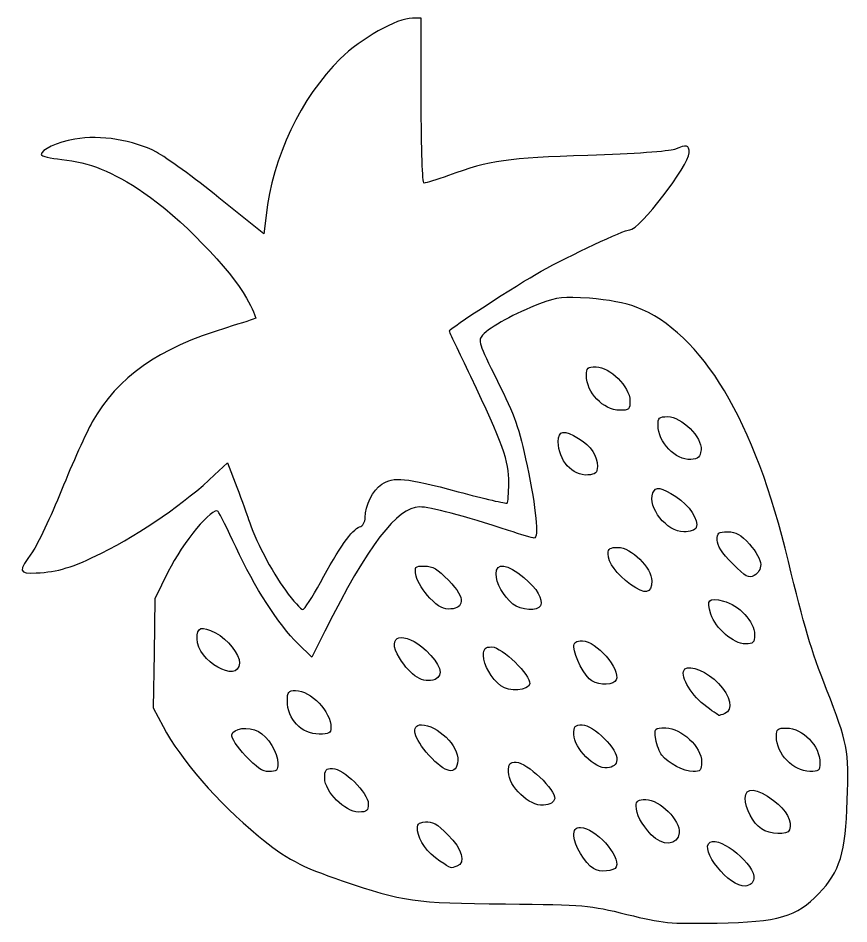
# Model space of a CAD drawing. Header units: centimetres. Extents: x -13.4 to 12.8, y -7.2 to 7.3.
# Drawn here: x -13.36 to -2.32, y -6.18 to 5.86 of the extents above; entities that cross this region are included whole.
import ezdxf

# ---------------------------------------------------------------- set-up
doc = ezdxf.new("R2010")
doc.units = ezdxf.units.CM
doc.header["$MEASUREMENT"] = 0
doc.layers.add('Layer 1', color=7, linetype='Continuous')

msp = doc.modelspace()

# ---------------------------------------------------------------- linework, layer by layer
at = {"layer": 'Layer 1'}
for points, knots in [([(-9.81272, -1.74672), (-9.99025, -1.50754), (-10.22773, -1.05084), (-10.30234, -0.80512), (-10.30234, -0.80512), (-10.31962, -0.74821), (-10.38954, -0.55545), (-10.45772, -0.37677), (-10.45772, -0.37677), (-10.45772, -0.37677), (-10.58168, -0.0519), (-10.58168, -0.0519), (-10.58168, -0.0519), (-10.58168, -0.0519), (-10.75299, -0.21478), (-10.75299, -0.21478), (-10.75299, -0.21478), (-11.13921, -0.582), (-11.7229, -0.9856), (-12.25376, -1.25251), (-12.25376, -1.25251), (-12.63188, -1.44263), (-12.83729, -1.5053), (-13.12265, -1.51764), (-13.12265, -1.51764), (-13.35875, -1.52784), (-13.36356, -1.50149), (-13.17375, -1.23718), (-13.17375, -1.23718), (-13.10447, -1.14071), (-12.93048, -0.77183), (-12.78711, -0.41745), (-12.78711, -0.41745), (-12.64374, -0.06307), (-12.45988, 0.34588), (-12.37855, 0.49133), (-12.37855, 0.49133), (-12.04771, 1.08292), (-11.50153, 1.46584), (-10.59319, 1.74303), (-10.59319, 1.74303), (-10.38831, 1.80555), (-10.21424, 1.8618), (-10.20636, 1.86802), (-10.20636, 1.86802), (-10.19848, 1.87425), (-10.25394, 1.9955), (-10.32961, 2.13747), (-10.32961, 2.13747), (-10.52354, 2.50132), (-11.23324, 3.23076), (-11.69162, 3.53737), (-11.69162, 3.53737), (-12.11814, 3.82267), (-12.41173, 3.94146), (-12.78471, 3.97968), (-12.78471, 3.97968), (-12.93383, 3.99496), (-13.05584, 4.02308), (-13.05584, 4.04218), (-13.05584, 4.04218), (-13.05584, 4.11236), (-12.8535, 4.2063), (-12.60991, 4.24921), (-12.60991, 4.24921), (-12.26993, 4.3091), (-11.83131, 4.23902), (-11.52533, 4.07594), (-11.52533, 4.07594), (-11.39739, 4.00775), (-11.02357, 3.7356), (-10.69462, 3.47116), (-10.69462, 3.47116), (-10.69462, 3.47116), (-10.09653, 2.99036), (-10.09653, 2.99036), (-10.09653, 2.99036), (-10.09653, 2.99036), (-10.069, 3.23567), (-10.069, 3.23567), (-10.069, 3.23567), (-9.98217, 4.0095), (-9.6071, 4.80067), (-9.08199, 5.31769), (-9.08199, 5.31769), (-8.81117, 5.58434), (-8.32599, 5.85853), (-8.12499, 5.85853), (-8.12499, 5.85853), (-8.12499, 5.85853), (-8.00638, 5.85853), (-8.00638, 5.85853), (-8.00638, 5.85853), (-8.00638, 5.85853), (-8.00638, 4.76172), (-8.00638, 4.76172), (-8.00638, 4.76172), (-8.00638, 4.10445), (-7.99078, 3.66491), (-7.96746, 3.66491), (-7.96746, 3.66491), (-7.94605, 3.66491), (-7.80171, 3.71063), (-7.64669, 3.76651), (-7.64669, 3.76651), (-7.08508, 3.96896), (-6.87109, 3.99978), (-5.79206, 4.03364), (-5.79206, 4.03364), (-5.18323, 4.05274), (-4.70938, 4.08575), (-4.64082, 4.11384), (-4.64082, 4.11384), (-4.47572, 4.18148), (-4.44692, 4.1743), (-4.44692, 4.06546), (-4.44692, 4.06546), (-4.44692, 3.9024), (-5.1101, 3.04407), (-5.23608, 3.04407), (-5.23608, 3.04407), (-5.30745, 3.04407), (-6.03745, 2.70225), (-6.4129, 2.49303), (-6.4129, 2.49303), (-6.73961, 2.31097), (-7.63388, 1.73054), (-7.63388, 1.70054), (-7.63388, 1.70054), (-7.63388, 1.69446), (-7.50559, 1.42155), (-7.34879, 1.09406), (-7.34879, 1.09406), (-6.92368, 0.2062), (-6.83821, -0.03276), (-6.84228, -0.32205), (-6.84228, -0.32205), (-6.84419, -0.45779), (-6.85441, -0.57751), (-6.865, -0.58809), (-6.865, -0.58809), (-6.87559, -0.59868), (-7.16954, -0.53077), (-7.51823, -0.4372), (-7.51823, -0.4372), (-8.22018, -0.24882), (-8.37249, -0.23384), (-8.53085, -0.33761), (-8.53085, -0.33761), (-8.6489, -0.41496), (-8.75139, -0.62069), (-8.75139, -0.78031), (-8.75139, -0.78031), (-8.75139, -0.84308), (-8.78074, -0.89164), (-8.82767, -0.90654), (-8.82767, -0.90654), (-8.92491, -0.9374), (-9.09893, -1.18446), (-9.34661, -1.64326), (-9.34661, -1.64326), (-9.45414, -1.84244), (-9.5598, -2.00541), (-9.58142, -2.00541), (-9.58142, -2.00541), (-9.60304, -2.00541), (-9.70713, -1.889), (-9.81273, -1.74673), (-9.81273, -1.74673), (-9.81273, -1.74673), (-9.81272, -1.74672), (-9.81272, -1.74672)], [0, 0, 0, 0, 0.02272727, 0.02272727, 0.02272727, 0.02272727, 0.04545455, 0.04545455, 0.04545455, 0.04545455, 0.06818182, 0.06818182, 0.06818182, 0.06818182, 0.09090909, 0.09090909, 0.09090909, 0.09090909, 0.11363636, 0.11363636, 0.11363636, 0.11363636, 0.13636364, 0.13636364, 0.13636364, 0.13636364, 0.15909091, 0.15909091, 0.15909091, 0.15909091, 0.18181818, 0.18181818, 0.18181818, 0.18181818, 0.20454545, 0.20454545, 0.20454545, 0.20454545, 0.22727273, 0.22727273, 0.22727273, 0.22727273, 0.25, 0.25, 0.25, 0.25, 0.27272727, 0.27272727, 0.27272727, 0.27272727, 0.29545455, 0.29545455, 0.29545455, 0.29545455, 0.31818182, 0.31818182, 0.31818182, 0.31818182, 0.34090909, 0.34090909, 0.34090909, 0.34090909, 0.36363636, 0.36363636, 0.36363636, 0.36363636, 0.38636364, 0.38636364, 0.38636364, 0.38636364, 0.40909091, 0.40909091, 0.40909091, 0.40909091, 0.43181818, 0.43181818, 0.43181818, 0.43181818, 0.45454545, 0.45454545, 0.45454545, 0.45454545, 0.47727273, 0.47727273, 0.47727273, 0.47727273, 0.5, 0.5, 0.5, 0.5, 0.52272727, 0.52272727, 0.52272727, 0.52272727, 0.54545455, 0.54545455, 0.54545455, 0.54545455, 0.56818182, 0.56818182, 0.56818182, 0.56818182, 0.59090909, 0.59090909, 0.59090909, 0.59090909, 0.61363636, 0.61363636, 0.61363636, 0.61363636, 0.63636364, 0.63636364, 0.63636364, 0.63636364, 0.65909091, 0.65909091, 0.65909091, 0.65909091, 0.68181818, 0.68181818, 0.68181818, 0.68181818, 0.70454545, 0.70454545, 0.70454545, 0.70454545, 0.72727273, 0.72727273, 0.72727273, 0.72727273, 0.75, 0.75, 0.75, 0.75, 0.77272727, 0.77272727, 0.77272727, 0.77272727, 0.79545455, 0.79545455, 0.79545455, 0.79545455, 0.81818182, 0.81818182, 0.81818182, 0.81818182, 0.84090909, 0.84090909, 0.84090909, 0.84090909, 0.86363636, 0.86363636, 0.86363636, 0.86363636, 0.88636364, 0.88636364, 0.88636364, 0.88636364, 0.90909091, 0.90909091, 0.90909091, 0.90909091, 0.93181818, 0.93181818, 0.93181818, 0.93181818, 0.95454545, 0.95454545, 0.95454545, 0.95454545, 1, 1, 1, 1]), ([(-5.27469, -6.05667), (-5.77737, -5.93318), (-5.82319, -5.92925), (-6.88886, -5.91849), (-6.88886, -5.91849), (-8.10985, -5.90615), (-8.23907, -5.88777), (-9.05582, -5.6102), (-9.05582, -5.6102), (-9.61381, -5.42057), (-9.80269, -5.31961), (-10.16877, -5.01529), (-10.16877, -5.01529), (-10.72055, -4.55661), (-11.19796, -4.00843), (-11.43836, -3.5575), (-11.43836, -3.5575), (-11.43836, -3.5575), (-11.57075, -3.30917), (-11.57075, -3.30917), (-11.57075, -3.30917), (-11.57075, -3.30917), (-11.55794, -2.58486), (-11.55794, -2.58486), (-11.55794, -2.58486), (-11.55794, -2.58486), (-11.54513, -1.86055), (-11.54513, -1.86055), (-11.54513, -1.86055), (-11.54513, -1.86055), (-11.36871, -1.49977), (-11.36871, -1.49977), (-11.36871, -1.49977), (-11.17985, -1.11355), (-10.77561, -0.62604), (-10.70692, -0.70166), (-10.70692, -0.70166), (-10.68624, -0.72442), (-10.57877, -0.93861), (-10.46809, -1.17763), (-10.46809, -1.17763), (-10.22419, -1.70438), (-9.89888, -2.2112), (-9.64767, -2.45581), (-9.64767, -2.45581), (-9.64767, -2.45581), (-9.46141, -2.63718), (-9.46141, -2.63718), (-9.46141, -2.63718), (-9.46141, -2.63718), (-9.28737, -2.29025), (-9.28737, -2.29025), (-9.28737, -2.29025), (-8.71603, -1.15135), (-8.32573, -0.63957), (-8.02852, -0.63957), (-8.02852, -0.63957), (-7.89254, -0.63957), (-7.443, -0.75885), (-6.84863, -0.95263), (-6.84863, -0.95263), (-6.67853, -1.00809), (-6.52487, -1.05346), (-6.50717, -1.05346), (-6.50717, -1.05346), (-6.44107, -1.05346), (-6.47886, -0.66563), (-6.6008, -0.09261), (-6.6008, -0.09261), (-6.71035, 0.42218), (-6.76116, 0.56782), (-6.99374, 1.03371), (-6.99374, 1.03371), (-7.2464, 1.53982), (-7.2571, 1.57295), (-7.19143, 1.64551), (-7.19143, 1.64551), (-7.09503, 1.75203), (-6.75373, 1.93848), (-6.43359, 2.05951), (-6.43359, 2.05951), (-6.18984, 2.15167), (-6.12762, 2.15859), (-5.77136, 2.13323), (-5.77136, 2.13323), (-5.52757, 2.11587), (-5.291, 2.07138), (-5.14877, 2.01613), (-5.14877, 2.01613), (-4.27273, 1.67585), (-3.57555, 0.51038), (-3.12687, -1.36389), (-3.12687, -1.36389), (-2.9195, -2.23012), (-2.82902, -2.53396), (-2.61946, -3.06777), (-2.61946, -3.06777), (-2.33917, -3.78175), (-2.32412, -3.8625), (-2.34525, -4.53938), (-2.34525, -4.53938), (-2.36716, -5.24143), (-2.44173, -5.48575), (-2.72408, -5.78042), (-2.72408, -5.78042), (-3.02012, -6.08938), (-3.25331, -6.15694), (-4.07442, -6.1716), (-4.07442, -6.1716), (-4.71881, -6.1831), (-4.78653, -6.17662), (-5.2747, -6.05669), (-5.2747, -6.05669), (-5.2747, -6.05669), (-5.27469, -6.05667), (-5.27469, -6.05667)], [0, 0, 0, 0, 0.03333333, 0.03333333, 0.03333333, 0.03333333, 0.06666667, 0.06666667, 0.06666667, 0.06666667, 0.1, 0.1, 0.1, 0.1, 0.13333333, 0.13333333, 0.13333333, 0.13333333, 0.16666667, 0.16666667, 0.16666667, 0.16666667, 0.2, 0.2, 0.2, 0.2, 0.23333333, 0.23333333, 0.23333333, 0.23333333, 0.26666667, 0.26666667, 0.26666667, 0.26666667, 0.3, 0.3, 0.3, 0.3, 0.33333333, 0.33333333, 0.33333333, 0.33333333, 0.36666667, 0.36666667, 0.36666667, 0.36666667, 0.4, 0.4, 0.4, 0.4, 0.43333333, 0.43333333, 0.43333333, 0.43333333, 0.46666667, 0.46666667, 0.46666667, 0.46666667, 0.5, 0.5, 0.5, 0.5, 0.53333333, 0.53333333, 0.53333333, 0.53333333, 0.56666667, 0.56666667, 0.56666667, 0.56666667, 0.6, 0.6, 0.6, 0.6, 0.63333333, 0.63333333, 0.63333333, 0.63333333, 0.66666667, 0.66666667, 0.66666667, 0.66666667, 0.7, 0.7, 0.7, 0.7, 0.73333333, 0.73333333, 0.73333333, 0.73333333, 0.76666667, 0.76666667, 0.76666667, 0.76666667, 0.8, 0.8, 0.8, 0.8, 0.83333333, 0.83333333, 0.83333333, 0.83333333, 0.86666667, 0.86666667, 0.86666667, 0.86666667, 0.9, 0.9, 0.9, 0.9, 0.93333333, 0.93333333, 0.93333333, 0.93333333, 1, 1, 1, 1]), ([(-5.2333, 0.77254), (-5.2333, 0.9534), (-5.50285, 1.22295), (-5.68371, 1.22295), (-5.68371, 1.22295), (-5.79695, 1.22295), (-5.81271, 1.20902), (-5.81247, 1.10913), (-5.81247, 1.10913), (-5.81192, 0.88145), (-5.58736, 0.64697), (-5.36781, 0.64482), (-5.36781, 0.64482), (-5.24453, 0.64362), (-5.2333, 0.65428), (-5.2333, 0.77254)], [0, 0, 0, 0, 0.2, 0.2, 0.2, 0.2, 0.4, 0.4, 0.4, 0.4, 0.6, 0.6, 0.6, 0.6, 1, 1, 1, 1]), ([(-4.28877, 0.11772), (-4.26995, 0.28169), (-4.54899, 0.56072), (-4.73177, 0.56072), (-4.73177, 0.56072), (-4.84501, 0.56072), (-4.86077, 0.54679), (-4.86053, 0.4469), (-4.86053, 0.4469), (-4.85998, 0.21893), (-4.62754, -0.02463), (-4.42622, -0.00818), (-4.42622, -0.00818), (-4.32403, 0.00017), (-4.2997, 0.02246), (-4.28877, 0.11772)], [0, 0, 0, 0, 0.2, 0.2, 0.2, 0.2, 0.4, 0.4, 0.4, 0.4, 0.6, 0.6, 0.6, 0.6, 1, 1, 1, 1]), ([(-5.66557, -0.1015), (-5.66246, 0.03697), (-5.75097, 0.16887), (-5.91505, 0.27027), (-5.91505, 0.27027), (-6.11135, 0.39159), (-6.18526, 0.37972), (-6.18526, 0.22689), (-6.18526, 0.22689), (-6.18526, -0.02008), (-5.99693, -0.23178), (-5.79206, -0.21509), (-5.79206, -0.21509), (-5.69064, -0.20683), (-5.66747, -0.18602), (-5.66557, -0.1015)], [0, 0, 0, 0, 0.2, 0.2, 0.2, 0.2, 0.4, 0.4, 0.4, 0.4, 0.6, 0.6, 0.6, 0.6, 1, 1, 1, 1]), ([(-4.35174, -0.91529), (-4.31405, -0.81708), (-4.44428, -0.61837), (-4.62176, -0.50329), (-4.62176, -0.50329), (-4.81775, -0.37621), (-4.89425, -0.36377), (-4.92865, -0.4534), (-4.92865, -0.4534), (-5.00269, -0.64635), (-4.74491, -0.97067), (-4.51751, -0.97067), (-4.51751, -0.97067), (-4.435, -0.97067), (-4.36387, -0.94691), (-4.35174, -0.91529)], [0, 0, 0, 0, 0.2, 0.2, 0.2, 0.2, 0.4, 0.4, 0.4, 0.4, 0.6, 0.6, 0.6, 0.6, 1, 1, 1, 1]), ([(-3.49496, -1.40392), (-3.49496, -1.34498), (-3.55805, -1.23218), (-3.64464, -1.13635), (-3.64464, -1.13635), (-3.76315, -1.00518), (-3.82348, -0.97067), (-3.93436, -0.97067), (-3.93436, -0.97067), (-4.05817, -0.97067), (-4.07441, -0.98335), (-4.07441, -1.08006), (-4.07441, -1.08006), (-4.07441, -1.15593), (-4.01189, -1.25196), (-3.87037, -1.39349), (-3.87037, -1.39349), (-3.69227, -1.57159), (-3.65543, -1.5917), (-3.58065, -1.55168), (-3.58065, -1.55168), (-3.52962, -1.52437), (-3.49497, -1.46462), (-3.49497, -1.40393), (-3.49497, -1.40393), (-3.49497, -1.40393), (-3.49496, -1.40392), (-3.49496, -1.40392)], [0, 0, 0, 0, 0.125, 0.125, 0.125, 0.125, 0.25, 0.25, 0.25, 0.25, 0.375, 0.375, 0.375, 0.375, 0.5, 0.5, 0.5, 0.5, 0.625, 0.625, 0.625, 0.625, 0.75, 0.75, 0.75, 0.75, 1, 1, 1, 1]), ([(-4.94358, -1.6236), (-4.94358, -1.4472), (-5.21584, -1.17762), (-5.39399, -1.17762), (-5.39399, -1.17762), (-5.49618, -1.17762), (-5.52303, -1.19515), (-5.52303, -1.26185), (-5.52303, -1.26185), (-5.52303, -1.38268), (-5.41454, -1.53143), (-5.22445, -1.67122), (-5.22445, -1.67122), (-5.03184, -1.81287), (-4.94358, -1.79791), (-4.94358, -1.6236)], [0, 0, 0, 0, 0.2, 0.2, 0.2, 0.2, 0.4, 0.4, 0.4, 0.4, 0.6, 0.6, 0.6, 0.6, 1, 1, 1, 1]), ([(-7.47621, -1.89486), (-7.46759, -1.83435), (-7.52271, -1.74313), (-7.64502, -1.61548), (-7.64502, -1.61548), (-7.7888, -1.46542), (-7.85504, -1.42595), (-7.96306, -1.42595), (-7.96306, -1.42595), (-8.09473, -1.42595), (-8.09856, -1.43062), (-8.07277, -1.5596), (-8.07277, -1.5596), (-8.05807, -1.63311), (-7.97664, -1.76432), (-7.89182, -1.85118), (-7.89182, -1.85118), (-7.77011, -1.97582), (-7.7114, -2.00654), (-7.61331, -1.9969), (-7.61331, -1.9969), (-7.52207, -1.98794), (-7.48561, -1.9608), (-7.47622, -1.89485), (-7.47622, -1.89485), (-7.47622, -1.89485), (-7.47621, -1.89486), (-7.47621, -1.89486)], [0, 0, 0, 0, 0.125, 0.125, 0.125, 0.125, 0.25, 0.25, 0.25, 0.25, 0.375, 0.375, 0.375, 0.375, 0.5, 0.5, 0.5, 0.5, 0.625, 0.625, 0.625, 0.625, 0.75, 0.75, 0.75, 0.75, 1, 1, 1, 1]), ([(-6.42276, -1.95366), (-6.38761, -1.86127), (-6.46392, -1.73159), (-6.64429, -1.5772), (-6.64429, -1.5772), (-6.85784, -1.39441), (-7.01304, -1.37491), (-7.01304, -1.53088), (-7.01304, -1.53088), (-7.01304, -1.65016), (-6.91412, -1.82655), (-6.78807, -1.93205), (-6.78807, -1.93205), (-6.68876, -2.01517), (-6.45151, -2.02921), (-6.42277, -1.95367), (-6.42277, -1.95367), (-6.42277, -1.95367), (-6.42276, -1.95366), (-6.42276, -1.95366)], [0, 0, 0, 0, 0.16666667, 0.16666667, 0.16666667, 0.16666667, 0.33333333, 0.33333333, 0.33333333, 0.33333333, 0.5, 0.5, 0.5, 0.5, 0.66666667, 0.66666667, 0.66666667, 0.66666667, 1, 1, 1, 1]), ([(-3.57774, -2.33795), (-3.57774, -2.16546), (-3.78305, -1.94361), (-3.9917, -1.89065), (-3.9917, -1.89065), (-4.19004, -1.84031), (-4.22126, -1.87335), (-4.1576, -2.06622), (-4.1576, -2.06622), (-4.09488, -2.25628), (-3.858, -2.46068), (-3.70046, -2.46068), (-3.70046, -2.46068), (-3.59201, -2.46068), (-3.57773, -2.4464), (-3.57773, -2.33795), (-3.57773, -2.33795), (-3.57773, -2.33795), (-3.57774, -2.33795), (-3.57774, -2.33795)], [0, 0, 0, 0, 0.16666667, 0.16666667, 0.16666667, 0.16666667, 0.33333333, 0.33333333, 0.33333333, 0.33333333, 0.5, 0.5, 0.5, 0.5, 0.66666667, 0.66666667, 0.66666667, 0.66666667, 1, 1, 1, 1]), ([(-10.42278, -2.71601), (-10.417, -2.60124), (-10.57718, -2.39901), (-10.74093, -2.31433), (-10.74093, -2.31433), (-10.92969, -2.21672), (-10.98639, -2.23507), (-10.98639, -2.39378), (-10.98639, -2.39378), (-10.98639, -2.68614), (-10.43709, -3.00019), (-10.42278, -2.71601)], [0, 0, 0, 0, 0.25, 0.25, 0.25, 0.25, 0.5, 0.5, 0.5, 0.5, 1, 1, 1, 1]), ([(-7.82351, -2.93223), (-7.70136, -2.88536), (-7.7512, -2.72586), (-7.94337, -2.54873), (-7.94337, -2.54873), (-8.24134, -2.27407), (-8.48541, -2.34063), (-8.29717, -2.6452), (-8.29717, -2.6452), (-8.14377, -2.89341), (-7.98038, -2.99242), (-7.82351, -2.93222), (-7.82351, -2.93222), (-7.82351, -2.93222), (-7.82351, -2.93223), (-7.82351, -2.93223)], [0, 0, 0, 0, 0.2, 0.2, 0.2, 0.2, 0.4, 0.4, 0.4, 0.4, 0.6, 0.6, 0.6, 0.6, 1, 1, 1, 1]), ([(-6.56589, -2.9909), (-6.54501, -2.88064), (-6.93348, -2.50207), (-7.0675, -2.50207), (-7.0675, -2.50207), (-7.16115, -2.50207), (-7.17854, -2.51993), (-7.17831, -2.61589), (-7.17831, -2.61589), (-7.17802, -2.73975), (-7.07342, -2.92291), (-6.94762, -3.0199), (-6.94762, -3.0199), (-6.84037, -3.10258), (-6.58334, -3.08306), (-6.56588, -2.9909), (-6.56588, -2.9909), (-6.56588, -2.9909), (-6.56589, -2.9909), (-6.56589, -2.9909)], [0, 0, 0, 0, 0.16666667, 0.16666667, 0.16666667, 0.16666667, 0.33333333, 0.33333333, 0.33333333, 0.33333333, 0.5, 0.5, 0.5, 0.5, 0.66666667, 0.66666667, 0.66666667, 0.66666667, 1, 1, 1, 1]), ([(-5.41507, -2.93989), (-5.35971, -2.79561), (-5.68296, -2.41929), (-5.86226, -2.41929), (-5.86226, -2.41929), (-5.95147, -2.41929), (-5.97831, -2.43881), (-5.97831, -2.50372), (-5.97831, -2.50372), (-5.97831, -2.61984), (-5.82916, -2.90231), (-5.74061, -2.95387), (-5.74061, -2.95387), (-5.63385, -3.01604), (-5.44111, -3.00776), (-5.41507, -2.93989)], [0, 0, 0, 0, 0.2, 0.2, 0.2, 0.2, 0.4, 0.4, 0.4, 0.4, 0.6, 0.6, 0.6, 0.6, 1, 1, 1, 1]), ([(-3.97432, -3.38751), (-3.85796, -3.34286), (-3.897, -3.14781), (-4.05484, -2.98529), (-4.05484, -2.98529), (-4.20114, -2.83465), (-4.43653, -2.73406), (-4.50311, -2.79374), (-4.50311, -2.79374), (-4.57885, -2.86163), (-4.43909, -3.12509), (-4.25125, -3.26852), (-4.25125, -3.26852), (-4.14744, -3.34779), (-4.05739, -3.41264), (-4.05114, -3.41264), (-4.05114, -3.41264), (-4.04489, -3.41264), (-4.01032, -3.40134), (-3.97431, -3.38752), (-3.97431, -3.38752), (-3.97431, -3.38752), (-3.97432, -3.38751), (-3.97432, -3.38751)], [0, 0, 0, 0, 0.14285714, 0.14285714, 0.14285714, 0.14285714, 0.28571429, 0.28571429, 0.28571429, 0.28571429, 0.42857143, 0.42857143, 0.42857143, 0.42857143, 0.57142857, 0.57142857, 0.57142857, 0.57142857, 0.71428571, 0.71428571, 0.71428571, 0.71428571, 1, 1, 1, 1]), ([(-9.20666, -3.57613), (-9.20666, -3.35734), (-9.46988, -3.08152), (-9.67868, -3.08152), (-9.67868, -3.08152), (-9.77248, -3.08152), (-9.78611, -3.09874), (-9.78611, -3.21717), (-9.78611, -3.21717), (-9.78611, -3.46357), (-9.60006, -3.65763), (-9.36187, -3.65965), (-9.36187, -3.65965), (-9.23257, -3.66075), (-9.20666, -3.6468), (-9.20666, -3.57613)], [0, 0, 0, 0, 0.2, 0.2, 0.2, 0.2, 0.4, 0.4, 0.4, 0.4, 0.6, 0.6, 0.6, 0.6, 1, 1, 1, 1]), ([(-9.91027, -4.0487), (-9.91027, -3.90986), (-10.04414, -3.69191), (-10.17116, -3.62393), (-10.17116, -3.62393), (-10.30357, -3.55307), (-10.50605, -3.57962), (-10.5232, -3.67009), (-10.5232, -3.67009), (-10.53091, -3.71077), (-10.45321, -3.83056), (-10.34199, -3.94947), (-10.34199, -3.94947), (-10.19593, -4.10562), (-10.11767, -4.15764), (-10.02877, -4.15764), (-10.02877, -4.15764), (-9.92837, -4.15764), (-9.91027, -4.14099), (-9.91027, -4.04871), (-9.91027, -4.04871), (-9.91027, -4.04871), (-9.91027, -4.0487), (-9.91027, -4.0487)], [0, 0, 0, 0, 0.14285714, 0.14285714, 0.14285714, 0.14285714, 0.28571429, 0.28571429, 0.28571429, 0.28571429, 0.42857143, 0.42857143, 0.42857143, 0.42857143, 0.57142857, 0.57142857, 0.57142857, 0.57142857, 0.71428571, 0.71428571, 0.71428571, 0.71428571, 1, 1, 1, 1]), ([(-7.52008, -4.01277), (-7.50411, -3.82059), (-7.79243, -3.5368), (-8.00365, -3.5368), (-8.00365, -3.5368), (-8.15151, -3.5368), (-8.10781, -3.71404), (-7.90409, -3.94062), (-7.90409, -3.94062), (-7.68299, -4.18653), (-7.5368, -4.214), (-7.52008, -4.01277)], [0, 0, 0, 0, 0.25, 0.25, 0.25, 0.25, 0.5, 0.5, 0.5, 0.5, 1, 1, 1, 1]), ([(-5.40603, -4.00015), (-5.38725, -3.86767), (-5.71813, -3.53679), (-5.86939, -3.53679), (-5.86939, -3.53679), (-5.96373, -3.53679), (-5.97831, -3.55406), (-5.97831, -3.66583), (-5.97831, -3.66583), (-5.97831, -3.84861), (-5.69928, -4.12764), (-5.53531, -4.10883), (-5.53531, -4.10883), (-5.45094, -4.09915), (-5.41589, -4.06969), (-5.40603, -4.00015)], [0, 0, 0, 0, 0.2, 0.2, 0.2, 0.2, 0.4, 0.4, 0.4, 0.4, 0.6, 0.6, 0.6, 0.6, 1, 1, 1, 1]), ([(-4.28136, -4.0286), (-4.28136, -3.83268), (-4.55061, -3.57819), (-4.75788, -3.57819), (-4.75788, -3.57819), (-4.91281, -3.57819), (-4.91299, -3.5784), (-4.88892, -3.72674), (-4.88892, -3.72674), (-4.87566, -3.80845), (-4.84063, -3.90459), (-4.81107, -3.94039), (-4.81107, -3.94039), (-4.72052, -4.05008), (-4.51508, -4.15731), (-4.39518, -4.15747), (-4.39518, -4.15747), (-4.29532, -4.1576), (-4.28136, -4.1418), (-4.28136, -4.02859), (-4.28136, -4.02859), (-4.28136, -4.02859), (-4.28136, -4.0286), (-4.28136, -4.0286)], [0, 0, 0, 0, 0.14285714, 0.14285714, 0.14285714, 0.14285714, 0.28571429, 0.28571429, 0.28571429, 0.28571429, 0.42857143, 0.42857143, 0.42857143, 0.42857143, 0.57142857, 0.57142857, 0.57142857, 0.57142857, 0.71428571, 0.71428571, 0.71428571, 0.71428571, 1, 1, 1, 1]), ([(-2.70884, -4.04381), (-2.70939, -3.81613), (-2.93395, -3.58165), (-3.1535, -3.5795), (-3.1535, -3.5795), (-3.27303, -3.57833), (-3.28798, -3.59086), (-3.28774, -3.692), (-3.28774, -3.692), (-3.28719, -3.91968), (-3.06263, -4.15416), (-2.84308, -4.15631), (-2.84308, -4.15631), (-2.72355, -4.15748), (-2.7086, -4.14495), (-2.70884, -4.04381)], [0, 0, 0, 0, 0.2, 0.2, 0.2, 0.2, 0.4, 0.4, 0.4, 0.4, 0.6, 0.6, 0.6, 0.6, 1, 1, 1, 1]), ([(-6.23353, -4.51584), (-6.21291, -4.40706), (-6.60816, -4.03347), (-6.74387, -4.03347), (-6.74387, -4.03347), (-6.83227, -4.03347), (-6.84748, -4.05241), (-6.84748, -4.16251), (-6.84748, -4.16251), (-6.84748, -4.3574), (-6.56947, -4.62319), (-6.38428, -4.60535), (-6.38428, -4.60535), (-6.291, -4.59637), (-6.24345, -4.56813), (-6.23353, -4.51584)], [0, 0, 0, 0, 0.2, 0.2, 0.2, 0.2, 0.4, 0.4, 0.4, 0.4, 0.6, 0.6, 0.6, 0.6, 1, 1, 1, 1]), ([(-8.70999, -4.58512), (-8.70999, -4.44029), (-9.03944, -4.11624), (-9.18669, -4.11624), (-9.18669, -4.11624), (-9.27412, -4.11624), (-9.28944, -4.13547), (-9.28944, -4.24528), (-9.28944, -4.24528), (-9.28944, -4.42614), (-9.01989, -4.69569), (-8.83903, -4.69569), (-8.83903, -4.69569), (-8.72678, -4.69569), (-8.70999, -4.68131), (-8.70999, -4.58512)], [0, 0, 0, 0, 0.2, 0.2, 0.2, 0.2, 0.4, 0.4, 0.4, 0.4, 0.6, 0.6, 0.6, 0.6, 1, 1, 1, 1]), ([(-3.11314, -4.93368), (-3.07367, -4.82136), (-3.15483, -4.67031), (-3.32395, -4.54132), (-3.32395, -4.54132), (-3.54574, -4.37215), (-3.70191, -4.35983), (-3.70191, -4.5115), (-3.70191, -4.5115), (-3.70191, -4.6497), (-3.60161, -4.83984), (-3.48599, -4.92082), (-3.48599, -4.92082), (-3.37557, -4.99816), (-3.13867, -5.00633), (-3.11314, -4.93368)], [0, 0, 0, 0, 0.2, 0.2, 0.2, 0.2, 0.4, 0.4, 0.4, 0.4, 0.6, 0.6, 0.6, 0.6, 1, 1, 1, 1]), ([(-4.57849, -4.97313), (-4.55967, -4.80916), (-4.83871, -4.53013), (-5.02149, -4.53013), (-5.02149, -4.53013), (-5.1243, -4.53013), (-5.15053, -4.54751), (-5.15053, -4.61563), (-5.15053, -4.61563), (-5.15053, -4.72691), (-5.0837, -4.85401), (-4.94965, -4.99767), (-4.94965, -4.99767), (-4.80102, -5.15695), (-4.59805, -5.14354), (-4.57849, -4.97313)], [0, 0, 0, 0, 0.2, 0.2, 0.2, 0.2, 0.4, 0.4, 0.4, 0.4, 0.6, 0.6, 0.6, 0.6, 1, 1, 1, 1]), ([(-7.53378, -5.41557), (-7.40941, -5.36785), (-7.45976, -5.19001), (-7.6521, -4.99767), (-7.6521, -4.99767), (-7.79699, -4.85278), (-7.86051, -4.8167), (-7.95217, -4.82721), (-7.95217, -4.82721), (-8.0493, -4.83835), (-8.06634, -4.85759), (-8.05562, -4.94402), (-8.05562, -4.94402), (-8.03864, -5.081), (-7.92663, -5.2331), (-7.75845, -5.34756), (-7.75845, -5.34756), (-7.60259, -5.45364), (-7.61959, -5.44849), (-7.53377, -5.41556), (-7.53377, -5.41556), (-7.53377, -5.41556), (-7.53378, -5.41557), (-7.53378, -5.41557)], [0, 0, 0, 0, 0.14285714, 0.14285714, 0.14285714, 0.14285714, 0.28571429, 0.28571429, 0.28571429, 0.28571429, 0.42857143, 0.42857143, 0.42857143, 0.42857143, 0.57142857, 0.57142857, 0.57142857, 0.57142857, 0.71428571, 0.71428571, 0.71428571, 0.71428571, 1, 1, 1, 1]), ([(-5.41526, -5.42373), (-5.35838, -5.27549), (-5.69741, -4.90263), (-5.88909, -4.90263), (-5.88909, -4.90263), (-5.95926, -4.90263), (-5.97831, -4.92743), (-5.97831, -5.01876), (-5.97831, -5.01876), (-5.97831, -5.13013), (-5.82846, -5.37887), (-5.71981, -5.44785), (-5.71981, -5.44785), (-5.63464, -5.50193), (-5.43933, -5.48646), (-5.41526, -5.42373)], [0, 0, 0, 0, 0.2, 0.2, 0.2, 0.2, 0.4, 0.4, 0.4, 0.4, 0.6, 0.6, 0.6, 0.6, 1, 1, 1, 1]), ([(-3.58644, -5.58459), (-3.56072, -5.40507), (-4.02266, -5.01779), (-4.16754, -5.09741), (-4.16754, -5.09741), (-4.32433, -5.18358), (-3.90853, -5.70457), (-3.70222, -5.68047), (-3.70222, -5.68047), (-3.63477, -5.67259), (-3.59424, -5.63903), (-3.58645, -5.58459), (-3.58645, -5.58459), (-3.58645, -5.58459), (-3.58644, -5.58459), (-3.58644, -5.58459)], [0, 0, 0, 0, 0.2, 0.2, 0.2, 0.2, 0.4, 0.4, 0.4, 0.4, 0.6, 0.6, 0.6, 0.6, 1, 1, 1, 1])]:
    msp.add_open_spline(points, degree=3, knots=knots, dxfattribs=at)

doc.saveas('drawing.dxf')
